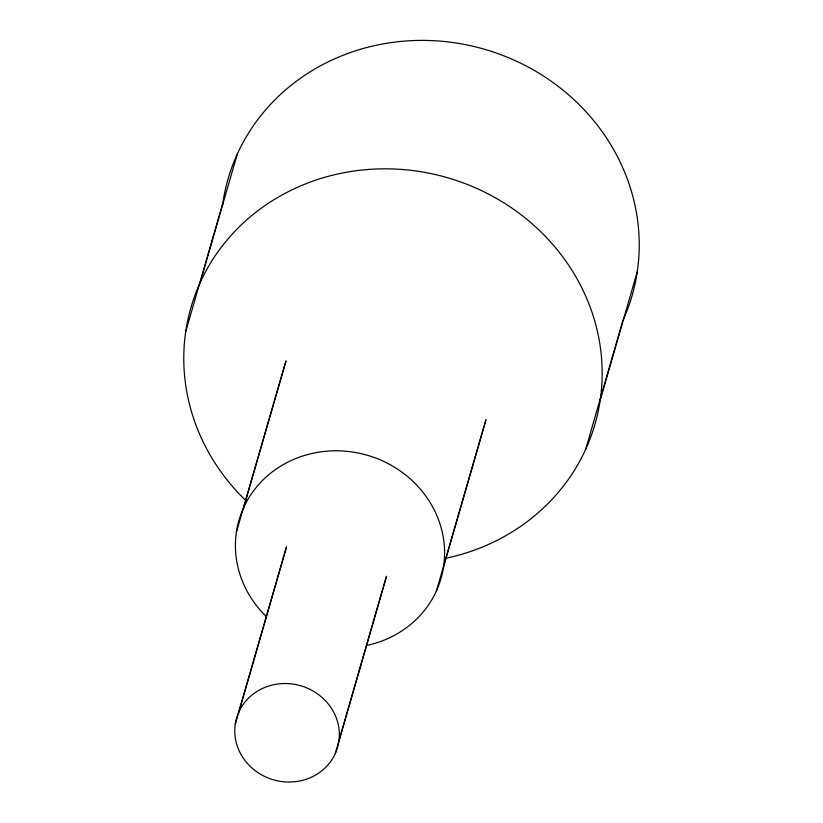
<?xml version="1.0" encoding="UTF-8"?>
<svg xmlns="http://www.w3.org/2000/svg" width="823" height="823" viewBox="0 0 823 823"><rect width="100%" height="100%" fill="white"/><g stroke="black" fill="none" stroke-linecap="round" stroke-linejoin="round"><path stroke-width="1.23" d="M185.731 331.607L222.807 203.188M200.195 282.546L237.261 154.127M236.396 532.193L285.993 360.896L243.629 507.668M235.255 724.209L286.527 546.842L238.865 711.946M335.259 753.601A52.569 48.979 16.1 0 0 280.55 683.707A52.569 48.979 16.1 0 0 245.377 761.018A52.569 48.979 16.1 0 0 335.259 753.601L382.911 588.496M338.87 741.338L386.532 576.234L383.271 587.272M436.406 590.976L485.992 419.689L443.628 566.45M585.739 449.173L622.805 320.754A210.266 195.895 16.1 0 0 484.109 49.154A210.266 195.895 16.1 0 0 222.447 205.709M600.193 400.122L637.269 271.703M266.066 616.314A105.128 97.947 16.1 0 1 280.005 466.548A105.128 97.947 16.1 0 1 434.801 511.073A105.128 97.947 16.1 0 1 367.099 645.376M245.069 499.859A210.266 195.895 16.1 0 1 273.318 200.102A210.266 195.895 16.1 0 1 582.921 290.118A210.266 195.895 16.1 0 1 445.871 558.241"/></g></svg>
